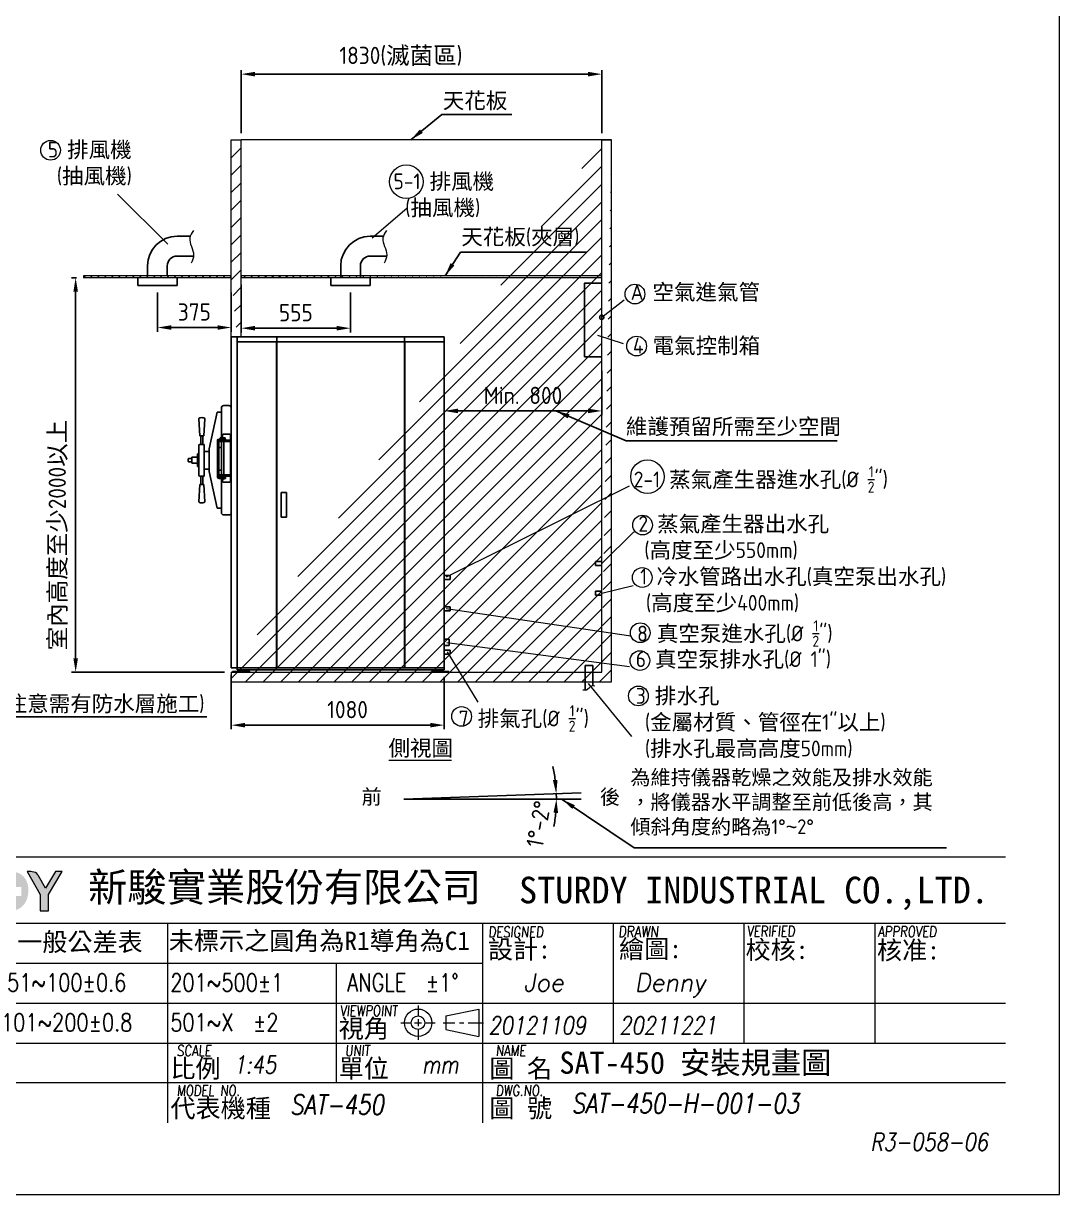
# Model space of a CAD drawing. Header units: millimetres. Extents: x -406921 to 27632, y -22195 to 9278.
# Drawn here: x 22374 to 27632, y 8 to 5951 of the extents above; entities that cross this region are included whole.
import ezdxf

# ---------------------------------------------------------------- set-up
doc = ezdxf.new("R2010")
doc.units = ezdxf.units.MM
doc.header["$MEASUREMENT"] = 0
doc.linetypes.add('HIDDEN', pattern=[9.525, 6.35, -3.175])
doc.layers.get('0').update_dxf_attribs({"lineweight": 25})
for name, color, linetype, lineweight in [('D', 3, 'Continuous', 13), ('F', 7, 'Continuous', 15), ('H', 2, 'HIDDEN', 15), ('S', 4, 'Continuous', 15), ('T', 4, 'Continuous', 15)]:
    doc.layers.add(name, color=color, linetype=linetype, lineweight=lineweight)
doc.styles.get("Standard").update_dxf_attribs({"font": 'KAIU.TTF'})
doc.styles.add('STU25', font='isocp2.shx')
doc.styles.add('Text', font='romans.shx', dxfattribs={"width": 0.8, "oblique": 10})
doc.dimstyles.new('STU25', dxfattribs={"dimscale": 35, "dimtxt": 2.5, "dimasz": 2, "dimexe": 0.6, "dimexo": 1, "dimgap": 1, "dimtad": 1, "dimdsep": 46, "dimtxsty": 'STU25', "dimcen": 2, "dimazin": 2, "dimtfac": 1, "dimtmove": 0, "dimatfit": 3, "dimfxl": 0, "dimtolj": 1, "dimtzin": 0, "dimarcsym": 0})
doc.dimstyles.new('STU25$7', dxfattribs={"dimscale": 35, "dimtxt": 2.5, "dimasz": 2, "dimexe": 1.25, "dimexo": 0.625, "dimgap": 1, "dimtad": 0, "dimdec": 4, "dimdsep": 46, "dimtxsty": 'STU25', "dimcen": 2.5, "dimazin": 2, "dimtfac": 1, "dimtdec": 4, "dimtmove": 0, "dimatfit": 3, "dimfxl": 0, "dimtolj": 1, "dimtzin": 0, "dimarcsym": 0})
pattern_1 = [(135, (238068.887, 22979.907), (-17.6776695, -17.6776695), [])]

# ---------------------------------------------------------------- blocks, each defined once
blk = doc.blocks.new('*D1')
at = {"layer": 'D', "color": 0, "linetype": 'Continuous', "lineweight": -2}
for start, end in [(7.18063, 12.36126), (0, 2), (349.63874, 354.81937)]:
    blk.add_arc((24304.4, 2015.3), 774.4, start, end, dxfattribs=at)
at = {"layer": 'D', "color": 0}
for points in [[(25061.1, 2111.2), (25084.4, 2113), (25078.3, 2042.3)], [(25087.3, 1944.9), (25064, 1945.9), (25078.8, 2015.3)]]:
    blk.add_solid(points, dxfattribs=at)
at = {"layer": 'Defpoints', "color": 0}
for p in [(25078.6, 2033.3), (25204.8, 2046.8), (24304.4, 2015.3), (24304.4, 2015.3), (25205.4, 2015.3)]:
    blk.add_point(p, dxfattribs=at)
at = {"layer": 'D', "color": 0, "insert": (24988.5, 1888.8), "char_height": 87.5, "attachment_point": 5, "rotation": 79.52599, "style": 'STU25'}
blk.add_mtext('1%%D-2%%D', dxfattribs=at)
blk = doc.blocks.new('*D2')
at = {"layer": 'D', "color": 0, "linetype": 'Continuous', "lineweight": -2}
for p, q in [((23479.2, 4625.1), (23479.2, 4383.6)), ((24034.2, 4585.9), (24034.2, 4383.6)), ((23549.2, 4404.6), (23964.2, 4404.6))]:
    blk.add_line(p, q, dxfattribs=at)
at = {"layer": 'D', "color": 0}
for points in [[(23549.2, 4416.2), (23549.2, 4392.9), (23479.2, 4404.6)], [(23964.2, 4392.9), (23964.2, 4416.2), (24034.2, 4404.6)]]:
    blk.add_solid(points, dxfattribs=at)
at = {"layer": 'Defpoints', "color": 0}
for p in [(23479.2, 4660.1), (24034.2, 4620.9), (24034.2, 4404.6)]:
    blk.add_point(p, dxfattribs=at)
at = {"layer": 'D', "color": 0, "insert": (23756.7, 4483.3), "char_height": 87.5, "attachment_point": 5, "style": 'STU25'}
blk.add_mtext('\\A1;555', dxfattribs=at)
blk = doc.blocks.new('*D4')
at = {"layer": 'D', "color": 0, "lineweight": -2}
for p, q in [((22644.2, 4660.1), (22618.3, 4660.1)), ((22639.3, 2730.1), (22639.3, 4590.1)), ((23394.2, 2660.1), (22618.3, 2660.1))]:
    blk.add_line(p, q, dxfattribs=at)
at = {"layer": 'D', "color": 0}
for points in [[(22651, 4590.1), (22627.7, 4590.1), (22639.3, 4660.1)], [(22627.7, 2730.1), (22651, 2730.1), (22639.3, 2660.1)]]:
    blk.add_solid(points, dxfattribs=at)
at = {"layer": 'Defpoints', "color": 0}
for p in [(22639.3, 4660.1), (22679.2, 4660.1), (23429.2, 2660.1)]:
    blk.add_point(p, dxfattribs=at)
at = {"layer": 'D', "color": 0, "insert": (22550.9, 3354.9), "char_height": 87.5, "attachment_point": 5, "rotation": 90, "style": 'STU25'}
blk.add_mtext('\\A1;{\\f標楷體|b0|i0|c136|p65;室內高度至少}2000{\\f標楷體|b0|i0|c136|p65;以上}', dxfattribs=at)
blk = doc.blocks.new('*D8')
at = {"layer": 'D', "color": 0, "lineweight": -2}
for p, q in [((24509.2, 4326.1), (24509.2, 3963.8)), ((25309.2, 4188.5), (25309.2, 3963.8)), ((24579.2, 3984.8), (25239.2, 3984.8))]:
    blk.add_line(p, q, dxfattribs=at)
at = {"layer": 'D', "color": 0}
for points in [[(24579.2, 3996.5), (24579.2, 3973.2), (24509.2, 3984.8)], [(25239.2, 3973.2), (25239.2, 3996.5), (25309.2, 3984.8)]]:
    blk.add_solid(points, dxfattribs=at)
at = {"layer": 'Defpoints', "color": 0}
for p in [(24509.2, 4361.1), (25309.2, 4223.5), (25309.2, 3984.8)]:
    blk.add_point(p, dxfattribs=at)
at = {"layer": 'D', "color": 0, "insert": (24909.2, 4063.6), "char_height": 87.5, "attachment_point": 5, "style": 'STU25'}
blk.add_mtext('\\A1;{\\Fisocp2.shx;Min. 800}', dxfattribs=at)
blk = doc.blocks.new('*D9')
at = {"layer": 'D', "color": 0, "lineweight": -2}
for p, q in [((23479.2, 5395.1), (23479.2, 5714.7)), ((25309.2, 5395.1), (25309.2, 5714.7)), ((23549.2, 5693.7), (25239.2, 5693.7))]:
    blk.add_line(p, q, dxfattribs=at)
at = {"layer": 'D', "color": 0}
for points in [[(23549.2, 5705.4), (23549.2, 5682.1), (23479.2, 5693.7)], [(25239.2, 5682.1), (25239.2, 5705.4), (25309.2, 5693.7)]]:
    blk.add_solid(points, dxfattribs=at)
at = {"layer": 'Defpoints', "color": 0}
for p in [(25309.2, 5693.7), (23479.2, 5360.1), (25309.2, 5360.1)]:
    blk.add_point(p, dxfattribs=at)
at = {"layer": 'D', "color": 0, "insert": (24289.9, 5783.9), "char_height": 87.5, "attachment_point": 5, "style": 'STU25'}
blk.add_mtext('\\A1;1830({\\f標楷體|b0|i0|c136|p65;滅菌區})', dxfattribs=at)
blk = doc.blocks.new('*D12')
at = {"layer": 'D', "color": 0, "lineweight": -2}
for p, q in [((23429.2, 2645.1), (23429.2, 2369.4)), ((24509.2, 2636.1), (24509.2, 2369.4)), ((23499.2, 2390.4), (24439.2, 2390.4))]:
    blk.add_line(p, q, dxfattribs=at)
at = {"layer": 'D', "color": 0}
for points in [[(23499.2, 2402.1), (23499.2, 2378.8), (23429.2, 2390.4)], [(24439.2, 2378.8), (24439.2, 2402.1), (24509.2, 2390.4)]]:
    blk.add_solid(points, dxfattribs=at)
at = {"layer": 'Defpoints', "color": 0}
for p in [(23429.2, 2680.1), (24509.2, 2671.1), (24509.2, 2390.4)]:
    blk.add_point(p, dxfattribs=at)
at = {"layer": 'D', "color": 0, "insert": (24019.2, 2469.2), "char_height": 87.5, "attachment_point": 5, "style": 'STU25'}
blk.add_mtext('\\A1;1080', dxfattribs=at)
blk = doc.blocks.new('*D15')
at = {"layer": 'D', "color": 0, "linetype": 'Continuous', "lineweight": -2}
for p, q in [((23054.2, 4585.9), (23054.2, 4387)), ((23429.2, 4585.9), (23429.2, 4387)), ((23124.2, 4408), (23359.2, 4408))]:
    blk.add_line(p, q, dxfattribs=at)
at = {"layer": 'D', "color": 0}
for points in [[(23124.2, 4419.7), (23124.2, 4396.4), (23054.2, 4408)], [(23359.2, 4396.4), (23359.2, 4419.7), (23429.2, 4408)]]:
    blk.add_solid(points, dxfattribs=at)
at = {"layer": 'Defpoints', "color": 0}
for p in [(23054.2, 4620.9), (23429.2, 4620.9), (23429.2, 4408)]:
    blk.add_point(p, dxfattribs=at)
at = {"layer": 'D', "color": 0, "insert": (23241.7, 4486.8), "char_height": 87.5, "attachment_point": 5, "style": 'STU25'}
blk.add_mtext('\\A1;375', dxfattribs=at)
blk = doc.blocks.new('新駿LOGO')
at = {"layer": 'F'}
h = blk.add_hatch(color=256, dxfattribs=at)
edge = h.paths.add_edge_path()
edge.add_spline(control_points=[(-514.87, -443.62), (-514.87, -443.62), (-513.05, -443.62), (-513.05, -443.62)], knot_values=[-9, -9, -9, -9, -8, -8, -8, -8], degree=3, periodic=0)
edge.add_spline(control_points=[(-513.05, -443.62), (-512.51, -443.62), (-512.09, -443.52), (-511.79, -443.32)], knot_values=[-8, -8, -8, -8, -7, -7, -7, -7], degree=3, periodic=0)
edge.add_spline(control_points=[(-511.79, -443.32), (-511.48, -443.12), (-511.25, -442.85), (-511.09, -442.5)], knot_values=[-7, -7, -7, -7, -6, -6, -6, -6], degree=3, periodic=0)
edge.add_spline(control_points=[(-511.09, -442.5), (-510.93, -442.15), (-510.85, -441.76), (-510.85, -441.32)], knot_values=[-6, -6, -6, -6, -5, -5, -5, -5], degree=3, periodic=0)
edge.add_spline(control_points=[(-510.85, -441.32), (-510.85, -440.87), (-510.93, -440.49), (-511.1, -440.17)], knot_values=[-5, -5, -5, -5, -4, -4, -4, -4], degree=3, periodic=0)
edge.add_spline(control_points=[(-511.1, -440.17), (-511.27, -439.85), (-511.49, -439.61), (-511.78, -439.45)], knot_values=[-4, -4, -4, -4, -3, -3, -3, -3], degree=3, periodic=0)
edge.add_spline(control_points=[(-511.78, -439.45), (-512.06, -439.29), (-512.46, -439.2), (-512.97, -439.2)], knot_values=[-3, -3, -3, -3, -2, -2, -2, -2], degree=3, periodic=0)
edge.add_spline(control_points=[(-512.97, -439.2), (-512.97, -439.2), (-514.87, -439.2), (-514.87, -439.2)], knot_values=[-2, -2, -2, -2, -1, -1, -1, -1], degree=3, periodic=0)
edge.add_spline(control_points=[(-514.87, -439.2), (-514.87, -439.2), (-514.87, -443.62), (-514.87, -443.62)], knot_values=[-1, -1, -1, -1, 0, 0, 0, 0], degree=3, periodic=0)
h.paths.add_polyline_path([(-514.34, -441.95), (-514.34, -440.92), (-513.51, -440.92), (-513.51, -440.07), (-512.48, -440.07), (-512.48, -440.92), (-511.64, -440.92), (-511.64, -441.95), (-512.48, -441.95), (-512.48, -442.77), (-513.51, -442.77), (-513.51, -441.95)], flags=16)
h = blk.add_hatch(color=256, dxfattribs=at)
edge = h.paths.add_edge_path()
edge.add_spline(control_points=[(-509.51, -443.62), (-509.51, -443.62), (-509.51, -441.77), (-509.51, -441.77), (-509.51, -441.77), (-511, -439.2), (-511, -439.2), (-511, -439.2), (-510.64, -439.2), (-510.64, -439.2), (-510.64, -439.2), (-510.3, -439.19), (-510.04, -439.32), (-509.79, -439.45), (-509.71, -439.68), (-509.71, -439.68), (-509.71, -439.68), (-508.9, -441.07), (-508.9, -441.07), (-508.9, -441.07), (-507.78, -439.2), (-507.78, -439.2), (-507.78, -439.2), (-507.05, -439.2), (-507.05, -439.2), (-507.05, -439.2), (-508.59, -441.77), (-508.59, -441.77), (-508.59, -441.77), (-508.59, -443.62), (-508.59, -443.62), (-508.59, -443.62), (-509.51, -443.62), (-509.51, -443.62)], knot_values=[0, 0, 0, 0, 1, 1, 1, 2, 2, 2, 3, 3, 3, 4, 4, 4, 5, 5, 5, 6, 6, 6, 7, 7, 7, 8, 8, 8, 9, 9, 9, 10, 10, 10, 11, 11, 11, 11], degree=3, periodic=1)
at = {"layer": 'F', "lineweight": 0}
blk.add_open_spline([(-509.51, -443.62), (-509.51, -443.62), (-509.51, -441.77), (-509.51, -441.77), (-509.51, -441.77), (-511, -439.2), (-511, -439.2), (-511, -439.2), (-510.64, -439.2), (-510.64, -439.2), (-510.64, -439.2), (-510.3, -439.19), (-510.04, -439.32), (-509.79, -439.45), (-509.71, -439.68), (-509.71, -439.68), (-509.71, -439.68), (-508.9, -441.07), (-508.9, -441.07), (-508.9, -441.07), (-507.78, -439.2), (-507.78, -439.2), (-507.78, -439.2), (-507.05, -439.2), (-507.05, -439.2), (-507.05, -439.2), (-508.59, -441.77), (-508.59, -441.77), (-508.59, -441.77), (-508.59, -443.62), (-508.59, -443.62), (-508.59, -443.62), (-509.51, -443.62), (-509.51, -443.62)], degree=3, knots=[0, 0, 0, 0, 1, 1, 1, 2, 2, 2, 3, 3, 3, 4, 4, 4, 5, 5, 5, 6, 6, 6, 7, 7, 7, 8, 8, 8, 9, 9, 9, 10, 10, 10, 11, 11, 11, 11], dxfattribs=at)
at = {"attachment_point": 1, "style": 'STU25'}
for s, insert, char_height in [('{\\f標楷體|b0|i0|c136|p65;新駿實業股份有限公司}', (-504.12, -439.33), 3.25), ('{\\f標楷體|b0|i0|c136|p65;STURDY\\H0.9667x; \\H1.034x;INDUSTRIAL CO.,LTD.}', (-455.51, -439.78), 3)]:
    blk.add_mtext(s, dxfattribs=dict(at, insert=insert, char_height=char_height))
blk = doc.blocks.new('H421')
at = {"layer": 'F', "color": 7}
for p, q in [((155.91, 38.09), (286.91, 38.09)), ((211.36, 38.09), (286.91, 38.09)), ((155.91, 30.59), (286.91, 30.59)), ((192.41, 30.59), (192.41, 17.09)), ((242.66, 30.59), (242.66, 17.09)), ((257.41, 30.59), (257.41, 17.09)), ((272.16, 30.59), (272.16, 17.09)), ((155.91, 26.09), (227.91, 26.09)), ((211.41, 26.09), (211.41, 17.09)), ((155.91, 21.59), (286.91, 21.59)), ((214.91, 21.59), (286.91, 21.59)), ((227.91, 21.59), (286.91, 21.59)), ((155.91, 17.09), (286.91, 17.09)), ((211.41, 17.09), (211.41, 12.59)), ((227.91, 17.09), (227.91, 8.09)), ((286.91, 12.59), (155.91, 12.59))]:
    blk.add_line(p, q, dxfattribs=at)
at = {"layer": 'F'}
for p, q in [((227.91, 30.59), (227.91, 17.09)), ((192.41, 17.09), (192.41, 8.09))]:
    blk.add_line(p, q, dxfattribs=at)
at = {"layer": 'F', "color": 0}
for p, q in [((220.66, 21.32), (220.66, 20.14)), ((223.77, 20.14), (227.5, 20.92)), ((223.77, 20.14), (223.77, 18.62)), ((227.5, 20.92), (227.5, 17.84)), ((218.72, 19.38), (219.89, 19.38)), ((220.27, 19.38), (221.04, 19.38)), ((220.66, 19.77), (220.66, 19)), ((220.66, 18.62), (220.66, 17.45)), ((221.42, 19.38), (222.57, 19.38)), ((223.49, 19.38), (224.81, 19.38)), ((223.77, 18.62), (227.5, 17.84)), ((225.34, 19.38), (225.81, 19.38)), ((226.31, 19.38), (228.03, 19.38))]:
    blk.add_line(p, q, dxfattribs=at)
for radius in [1.54, 0.762]:
    blk.add_circle((220.66, 19.38), radius, dxfattribs=at)
blk.add_blockref('新駿LOGO', (687.56, 475.62))
at = {"layer": 'F', "lineweight": -3}
for s, height, p in [('未標註者一般公差表', 2.076, (164.12, 27.45)), ('未標示之圓角為R1導角為C1', 2.0757, (192.54, 27.58)), ('繪圖:', 2.076, (243.32, 26.66)), ('設計:', 2.076, (228.54, 26.61)), ('校核:', 2.076, (257.59, 26.57)), ('核准:', 2.076, (272.41, 26.52)), ('視角', 2.076, (211.71, 17.69)), ('比例', 2.076, (192.73, 13.19)), ('單位', 2.076, (211.71, 13.19)), ('圖 名', 2.076, (228.7, 13.19)), ('代表機種', 2.076, (192.73, 8.69)), ('圖 號', 2.076, (228.7, 8.69))]:
    blk.add_text(s, height=height, dxfattribs=at).set_placement(p)
at = {"layer": 'F', "color": 1, "lineweight": 15, "style": 'Text', "oblique": 5, "width": 0.8}
for s, height, p in [('DESIGNED', 1.2, (228.57, 29.01)), ('DRAWN', 1.245, (243.23, 29.03)), ('VERIFIED', 1.2, (257.72, 29.09)), ('APPROVED', 1.2, (272.5, 29.06)), ('VIEWPOINT', 1.2, (211.83, 20.13)), ('SCALE', 1.2, (193.44, 15.63)), ('UNIT', 1.2, (212.42, 15.63)), ('NAME', 1.2, (229.41, 15.63)), ('MODEL NO.', 1.2, (193.44, 11.13)), ('DWG.NO.', 1.2, (229.41, 11.13))]:
    blk.add_text(s, height=height, dxfattribs=at).set_placement(p)
at = {"layer": 'F', "lineweight": 20, "style": 'Text', "width": 0.8}
for s, p in [('51~100±0.6', (174.32, 22.91)), ('201~500±1', (192.72, 22.91)), ('ANGLE  ±1%%D', (212.68, 22.91)), ('101~200±0.8', (173.63, 18.41)), ('501~X  ±2', (192.72, 18.41))]:
    blk.add_text(s, height=2, dxfattribs=at).set_placement(p)

msp = doc.modelspace()

# ---------------------------------------------------------------- hatches: boundary and pattern name
at = {"layer": 'H', "ltscale": 5}
h = msp.add_hatch(dxfattribs=at)
h.set_pattern_fill('ANSI31', color=256, scale=20, style=0)
h.set_pattern_definition([(45, (254642.61, 22176.346), (-44.90128, 44.90128), [])])
h.paths.add_polyline_path([(25309.244, 5360.056), (25359.244, 5360.056)], flags=16)
h.paths.add_polyline_path([(25309.244, 5360.056), (25359.244, 5360.056)], flags=16)
h.paths.add_polyline_path([(25309.244, 5360.056), (25359.244, 5360.056)], flags=0)
h.paths.add_polyline_path([(25309.244, 5360.056), (25359.244, 5360.056)], flags=0)
h.paths.add_polyline_path([(25309.244, 5360.056), (25359.244, 5360.056)], flags=0)
h.paths.add_polyline_path([(25309.244, 5360.056), (25359.244, 5360.056)], flags=0)
h.paths.add_polyline_path([(25309.244, 5360.056), (25359.244, 5360.056)], flags=0)
h.paths.add_polyline_path([(25309.244, 5360.056), (25359.244, 5360.056)], flags=0)
h.paths.add_polyline_path([(25309.244, 5360.056), (25359.244, 5360.056)], flags=0)
h.paths.add_polyline_path([(25309.244, 5360.056), (25359.244, 5360.056)], flags=0)
h.paths.add_polyline_path([(25309.244, 5360.056), (25359.244, 5360.056)], flags=0)
h.paths.add_polyline_path([(25309.244, 5360.056), (25359.244, 5360.056)], flags=0)
h.paths.add_polyline_path([(25309.244, 5360.056), (25359.244, 5360.056)], flags=0)
h.paths.add_polyline_path([(25309.244, 5360.056), (25359.244, 5360.056)], flags=0)
h.paths.add_polyline_path([(25309.244, 5360.056), (25359.244, 5360.056)], flags=0)
h.paths.add_polyline_path([(25309.244, 5360.056), (25359.244, 5360.056)], flags=0)
h.paths.add_polyline_path([(25309.244, 5360.056), (25359.244, 5360.056)], flags=0)
h.paths.add_polyline_path([(25309.244, 5360.056), (25359.244, 5360.056)], flags=0)
h.paths.add_polyline_path([(25309.244, 5360.056), (25359.244, 5360.056)], flags=0)
h.paths.add_polyline_path([(25309.244, 5360.056), (25359.244, 5360.056)], flags=0)
h.paths.add_polyline_path([(25309.244, 5360.056), (25359.244, 5360.056)], flags=0)
h.paths.add_polyline_path([(25309.244, 5360.056), (25359.244, 5360.056)], flags=0)
h.paths.add_polyline_path([(25309.244, 5360.056), (25359.244, 5360.056)], flags=0)
h.paths.add_polyline_path([(25309.244, 5360.056), (25359.244, 5360.056)], flags=0)
h.paths.add_polyline_path([(25309.244, 5360.056), (25359.244, 5360.056)], flags=0)
h.paths.add_polyline_path([(25309.244, 5360.056), (25359.244, 5360.056)], flags=0)
h.paths.add_polyline_path([(25309.244, 5360.056), (25359.244, 5360.056)], flags=0)
h.paths.add_polyline_path([(25309.244, 5360.056), (25359.244, 5360.056)], flags=0)
edge = h.paths.add_edge_path()
edge.add_line((25359.244, 2610.056), (25359.244, 5360.056))
edge.add_line((25309.244, 2660.056), (25309.244, 5360.056))
edge.add_line((23429.244, 2610.056), (25359.244, 2610.056))
edge.add_line((23429.244, 2660.056), (25309.244, 2660.056))
edge.add_line((23429.244, 2660.056), (23429.244, 2610.056))
h = msp.add_hatch(dxfattribs=at)
h.set_pattern_fill('ANSI31', color=256, scale=500, style=0)
h.set_pattern_definition([(45, (238068.89, 22979.91), (-44.194174, 44.194174), [])])
h.paths.add_polyline_path([(23429.244, 5360.056), (23479.244, 5360.056), (23479.244, 4361.056), (23429.244, 4361.056)])
h.paths.add_polyline_path([(23429.244, 5360.056), (23479.244, 5360.056)], flags=16)
h.paths.add_polyline_path([(23429.244, 5360.056), (23479.244, 5360.056)], flags=16)
h.paths.add_polyline_path([(23429.244, 5360.056), (23479.244, 5360.056)], flags=0)
h.paths.add_polyline_path([(23429.244, 5360.056), (23479.244, 5360.056)], flags=0)
edge = h.paths.add_edge_path(flags=16)
edge.add_line((23429.244, 4361.056), (23459.244, 4361.056))
edge.add_line((23429.244, 4660.056), (23429.244, 4670.056))
at = {"layer": 'H'}
h = msp.add_hatch(dxfattribs=at)
h.set_pattern_fill('ANSI31', color=256, scale=200, angle=90, style=0)
h.set_pattern_definition(pattern_1)
h.paths.add_polyline_path([(23429.244, 4670.056), (22679.244, 4670.056), (22679.244, 4660.056), (23429.244, 4660.056)])
h = msp.add_hatch(dxfattribs=at)
h.set_pattern_fill('ANSI31', color=256, scale=200, angle=90, style=0)
h.set_pattern_definition(pattern_1)
h.paths.add_polyline_path([(25309.244, 4659.44), (25309.244, 4670.056)])
h.paths.add_polyline_path([(25309.244, 4659.44), (25309.244, 4670.056)], flags=16)
h.paths.add_polyline_path([(25309.244, 4659.44), (25309.244, 4670.056)], flags=0)
h.paths.add_polyline_path([(25309.244, 4659.44), (25309.244, 4670.056)], flags=0)
h.paths.add_polyline_path([(25309.244, 4659.44), (25309.244, 4670.056)], flags=0)
h.paths.add_polyline_path([(25309.244, 4659.44), (25309.244, 4670.056)], flags=0)
h.paths.add_polyline_path([(25309.244, 4659.44), (25309.244, 4670.056)], flags=0)
h.paths.add_polyline_path([(25309.244, 4659.44), (25309.244, 4670.056)], flags=0)
h.paths.add_polyline_path([(25309.244, 4659.44), (25309.244, 4670.056)], flags=0)
h.paths.add_polyline_path([(25309.244, 4659.44), (25309.244, 4670.056)], flags=0)
edge = h.paths.add_edge_path()
edge.add_line((25309.244, 4670.056), (23479.244, 4670.056))
edge.add_line((25309.244, 4660.056), (23479.244, 4660.056))
edge.add_line((23479.244, 4670.056), (23479.244, 4660.056))

# ---------------------------------------------------------------- linework, layer by layer
at = {"linetype": 'Continuous'}
for p, q in [((23154.244, 4870.804), (23220.164, 4870.804)), ((24134.244, 4870.804), (24200.164, 4870.804)), ((23154.244, 4770.804), (23237.538, 4770.804)), ((24134.244, 4770.804), (24217.538, 4770.804)), ((23004.244, 4670.056), (23004.244, 4720.804)), ((23104.244, 4670.056), (23104.244, 4720.804)), ((23984.244, 4660.056), (23984.244, 4720.804)), ((24084.244, 4660.056), (24084.244, 4720.804)), ((22954.244, 4660.056), (22954.244, 4620.912)), ((23154.244, 4660.056), (23154.244, 4620.912)), ((23934.244, 4660.056), (23934.244, 4620.912)), ((24134.244, 4660.056), (24134.244, 4620.912)), ((22954.244, 4620.912), (23154.244, 4620.912)), ((23934.244, 4620.912), (24134.244, 4620.912)), ((23268.66, 3857.793), (23264.16, 3944.793)), ((23294.16, 3944.793), (23289.66, 3857.793)), ((23289.66, 3857.793), (23268.66, 3857.793)), ((23274.41, 3857.793), (23274.41, 3814.556)), ((23283.91, 3814.556), (23283.91, 3857.793)), ((23359.244, 3650.234), (23359.244, 3834.234)), ((23365.244, 3834.234), (23365.244, 3650.234)), ((23365.244, 3833.734), (23365.244, 3833.734)), ((23365.307, 3834.734), (23369.244, 3834.734)), ((23367.244, 3842.234), (23399.244, 3842.234)), ((23399.244, 3836.234), (23367.244, 3836.234)), ((23373.632, 3848.961), (23372.729, 3848.057)), ((23372.729, 3843.138), (23372.729, 3848.057)), ((23372.729, 3843.138), (23373.632, 3842.234)), ((23373.632, 3848.961), (23396.855, 3848.961)), ((23373.632, 3842.234), (23385.244, 3842.234)), ((23379.533, 3660.234), (23379.533, 3830.234)), ((23396.855, 3842.234), (23385.244, 3842.234)), ((23390.954, 3660.234), (23390.954, 3830.234)), ((23396.855, 3848.961), (23397.759, 3848.057)), ((23397.759, 3843.138), (23396.855, 3842.234)), ((23397.759, 3843.138), (23397.759, 3848.057)), ((23399.244, 3842.234), (23399.244, 3836.234)), ((23379.281, 3799.734), (23365.244, 3799.734)), ((23365.244, 3684.734), (23379.281, 3684.734)), ((23274.41, 3611.318), (23274.41, 3654.556)), ((23283.91, 3654.556), (23283.91, 3611.318)), ((23365.244, 3649.734), (23365.244, 3649.734)), ((23379.281, 3649.734), (23365.307, 3649.734)), ((23399.244, 3648.234), (23367.244, 3648.234)), ((23399.244, 3642.234), (23367.244, 3642.234)), ((23379.533, 3648.234), (23379.533, 3654.234)), ((23380.436, 3636.839), (23379.71, 3642.234)), ((23380.436, 3636.839), (23390.051, 3636.839)), ((23390.051, 3636.839), (23390.777, 3642.234)), ((23390.954, 3648.234), (23390.954, 3654.234)), ((23399.244, 3648.234), (23399.244, 3642.234)), ((23268.66, 3611.318), (23264.16, 3524.318)), ((23289.66, 3611.318), (23268.66, 3611.318)), ((23294.16, 3524.318), (23289.66, 3611.318)), ((25276.869, 3220.056), (25309.244, 3220.056)), ((25276.869, 3220.056), (25276.869, 3200.056)), ((25276.869, 3200.056), (25309.244, 3200.056)), ((25276.869, 3070.056), (25276.869, 3050.056)), ((25276.869, 3070.056), (25309.244, 3070.056)), ((25276.869, 3050.056), (25309.244, 3050.056)), ((25264.244, 2692.431), (25224.244, 2692.431)), ((25224.244, 2692.431), (25224.244, 2569.174)), ((25264.244, 2692.431), (25264.244, 2591.007)), ((23434.744, 2663.056), (23434.744, 2660.056)), ((23523.744, 2663.056), (23434.744, 2663.056)), ((23434.744, 2660.056), (23523.744, 2660.056)), ((23465.955, 2663.056), (23468.851, 2665.952)), ((23489.636, 2671.056), (23468.851, 2671.056)), ((23468.851, 2671.056), (23468.851, 2663.056)), ((23474.047, 2671.056), (23474.047, 2663.056)), ((23479.44, 2671.056), (23479.44, 2663.056)), ((23489.636, 2663.056), (23489.636, 2671.056)), ((23492.532, 2663.056), (23489.636, 2665.952)), ((23523.744, 2660.056), (23523.744, 2663.056)), ((24444.744, 2660.056), (24444.744, 2663.056)), ((24444.744, 2663.056), (24533.744, 2663.056)), ((24533.744, 2660.056), (24444.744, 2660.056)), ((24475.955, 2663.056), (24478.851, 2665.952)), ((24478.851, 2663.056), (24478.851, 2671.056)), ((24478.851, 2671.056), (24499.636, 2671.056)), ((24489.047, 2671.056), (24489.047, 2663.056)), ((24494.44, 2671.056), (24494.44, 2663.056)), ((24499.636, 2671.056), (24499.636, 2663.056)), ((24502.532, 2663.056), (24499.636, 2665.952)), ((24533.744, 2663.056), (24533.744, 2660.056)), ((24304.375, 2015.308), (25204.826, 2046.752)), ((24304.375, 2015.308), (25205.375, 2015.308))]:
    msp.add_line(p, q, dxfattribs=at)
for p, q in [((23459.244, 4361.056), (23429.244, 4361.056)), ((23429.244, 4361.056), (23429.244, 2681.056)), ((23459.244, 4361.056), (23459.244, 4336.056)), ((23459.244, 4361.056), (24509.244, 4361.056)), ((23659.994, 4336.056), (23659.994, 4361.056)), ((24308.494, 4336.056), (24308.494, 4361.056)), ((24509.244, 4361.056), (24509.244, 4336.056)), ((23459.244, 2681.056), (23459.244, 4336.056)), ((23659.244, 4336.056), (23459.244, 4336.056)), ((23659.244, 2681.056), (23659.244, 4336.056)), ((23659.244, 4336.056), (23660.744, 4336.056)), ((23660.744, 2681.056), (23660.744, 4336.056)), ((24307.744, 4336.056), (23660.744, 4336.056)), ((24307.744, 2681.056), (24307.744, 4336.056)), ((24307.744, 4336.056), (24309.244, 4336.056)), ((24309.244, 2681.056), (24309.244, 4336.056)), ((24509.244, 4336.056), (24309.244, 4336.056)), ((24509.244, 2681.056), (24509.244, 4336.056)), ((23379.281, 3848.961), (23379.281, 4001.004)), ((23391.244, 4012.056), (23417.244, 4012.056)), ((23429.244, 4000.056), (23429.244, 3959.556)), ((23317.244, 3792.056), (23358.073, 3978.006)), ((23358.073, 3978.006), (23359.244, 3978.006)), ((23379.281, 3978.006), (23359.244, 3978.006)), ((23429.244, 3979.556), (23429.244, 3489.556)), ((23389.244, 3867.443), (23419.244, 3867.443)), ((23264.91, 3812.056), (23264.91, 3657.056)), ((23290.91, 3814.556), (23267.41, 3814.556)), ((23290.91, 3814.556), (23290.91, 3654.556)), ((23369.244, 3836.234), (23424.244, 3836.234)), ((23369.244, 3830.234), (23369.244, 3836.234)), ((23424.244, 3830.234), (23369.244, 3830.234)), ((23379.281, 3660.234), (23379.281, 3830.234)), ((23384.244, 3862.443), (23384.244, 3848.961)), ((23424.244, 3862.443), (23424.244, 3628.025)), ((23424.244, 3836.234), (23424.244, 3830.234)), ((23228.41, 3749.556), (23228.41, 3719.556)), ((23256.91, 3749.556), (23228.41, 3749.556)), ((23256.91, 3766.306), (23256.91, 3702.806)), ((23265.01, 3766.306), (23256.91, 3766.306)), ((23264.91, 3766.306), (23264.91, 3702.806)), ((23290.91, 3779.556), (23317.244, 3779.556)), ((23317.244, 3792.056), (23317.244, 3677.056)), ((23210.41, 3741.056), (23212.41, 3743.056)), ((23210.41, 3728.056), (23210.41, 3741.056)), ((23210.41, 3728.056), (23212.41, 3726.056)), ((23212.41, 3743.056), (23228.41, 3743.056)), ((23228.41, 3726.056), (23212.41, 3726.056)), ((23256.91, 3719.556), (23228.41, 3719.556)), ((23264.91, 3702.806), (23256.91, 3702.806)), ((23290.91, 3689.556), (23317.244, 3689.556)), ((23290.91, 3654.556), (23267.41, 3654.556)), ((23317.244, 3677.056), (23358.073, 3491.106)), ((23369.244, 3660.234), (23369.244, 3654.234)), ((23424.244, 3660.234), (23369.244, 3660.234)), ((23369.244, 3654.234), (23424.244, 3654.234)), ((23379.281, 3648.234), (23379.281, 3654.234)), ((23379.281, 3468.107), (23379.281, 3642.234)), ((23384.244, 3636.839), (23384.244, 3628.025)), ((23424.244, 3654.234), (23424.244, 3660.234)), ((23389.244, 3623.025), (23419.244, 3623.025)), ((23682.744, 3571.056), (23682.744, 3446.056)), ((23709.744, 3571.056), (23682.744, 3571.056)), ((23709.744, 3446.056), (23709.744, 3571.056)), ((23429.244, 3469.056), (23429.244, 3509.556)), ((23379.281, 3491.106), (23358.073, 3491.106)), ((23391.244, 3457.056), (23417.244, 3457.056)), ((23682.744, 3446.056), (23709.744, 3446.056)), ((24509.244, 3150.056), (24539.244, 3150.056)), ((24539.244, 3150.056), (24539.244, 3130.056)), ((24539.244, 3130.056), (24509.244, 3130.056)), ((24509.244, 2990.056), (24539.244, 2990.056)), ((24539.244, 2990.056), (24539.244, 2970.056)), ((24539.244, 2970.056), (24509.244, 2970.056)), ((24509.244, 2826.056), (24534.244, 2826.056)), ((24509.244, 2794.056), (24534.244, 2794.056)), ((24534.244, 2794.056), (24534.244, 2826.056)), ((24509.244, 2770.056), (24539.244, 2770.056)), ((24539.244, 2750.056), (24509.244, 2750.056)), ((24539.244, 2770.056), (24539.244, 2750.056)), ((23429.244, 2681.056), (23459.244, 2681.056)), ((23659.244, 2681.056), (23459.244, 2681.056)), ((23459.244, 2671.056), (23459.244, 2681.056)), ((24307.744, 2681.056), (23660.744, 2681.056)), ((24509.244, 2681.056), (24309.244, 2681.056)), ((24509.244, 2681.056), (24509.244, 2671.056)), ((24509.244, 2671.056), (23459.244, 2671.056))]:
    msp.add_line(p, q)
msp.add_lwpolyline([(25309.244, 4633.925), (25221.658, 4633.925), (25221.658, 4260.056), (25309.244, 4260.056)], dxfattribs=at)
msp.add_circle((25309.244, 4460.056), 10.761)
for centre, radius, start, end in [((23154.244, 4720.804), 150, 90, 180), ((24134.244, 4720.804), 150, 90, 180), ((23154.244, 4720.804), 50, 90, 180), ((24134.244, 4720.804), 50, 90, 180), ((23269.166, 3944.793), 5.007, 101.3528854, 180), ((23279.16, 3895.02), 55.773, 78.6471146, 101.3528854), ((23289.153, 3944.793), 5.007, 354.0781277, 78.6471146), ((23367.244, 3834.234), 8, 90, 180), ((23367.244, 3834.234), 2, 90, 180), ((23367.244, 3650.234), 8, 180, 270), ((23367.244, 3650.234), 2, 180, 270), ((23269.166, 3524.318), 5.007, 180, 258.6471146), ((23279.16, 3574.091), 55.773, 258.6471146, 281.3528854), ((23289.153, 3524.318), 5.007, 281.3528854, 5.9218723)]:
    msp.add_arc(centre, radius, start, end, dxfattribs=at)
for centre, radius, start, end in [((23391.244, 4000.056), 12, 90, 180), ((23417.244, 4000.056), 12, 0, 90), ((23389.244, 3862.443), 5, 90, 180), ((23419.244, 3862.443), 5, 0, 90), ((23267.41, 3812.056), 2.5, 90, 180), ((23215.808, 3738.806), 5.442, 128.6476153, 141.3523847), ((23215.808, 3730.306), 5.442, 218.6476153, 231.3523847), ((23267.41, 3657.056), 2.5, 180, 270), ((23389.244, 3628.025), 5, 180, 270), ((23419.244, 3628.025), 5, 270, 0), ((23391.244, 3469.056), 12, 180, 270), ((23417.244, 3469.056), 12, 270, 0)]:
    msp.add_arc(centre, radius, start, end)
at = {"layer": 'D'}
for p, q in [((23106.955, 4830.22), (22851.466, 5085.505)), ((25309.244, 4460.056), (25423.323, 4548.389)), ((25286.811, 4369.737), (25418.524, 4326.416)), ((24520.679, 3142.333), (25449.745, 3604.694)), ((25309.244, 3210.056), (25471.739, 3371.906)), ((25309.244, 3060.056), (25468.862, 3099.556)), ((24519.019, 2981.969), (25455.834, 2843.71)), ((24522.045, 2809.328), (25449.951, 2688.734)), ((24524.486, 2761.772), (24680.541, 2506.218)), ((25240.713, 2601.226), (25459.446, 2332.081)), ((24227.947, 2211.995), (24546.653, 2211.995))]:
    msp.add_line(p, q, dxfattribs=at)
at = {"layer": 'D', "linetype": 'Continuous'}
msp.add_line((24144.594, 4862.852), (24319.262, 5013.553), dxfattribs=at)
at = {"layer": 'D'}
for centre, radius in [((22511.975, 5307.355), 50), ((24317.464, 5147.966), 85), ((25477.603, 4577.829), 50), ((25486.029, 4313.903), 50), ((25540.816, 3651.081), 85), ((25516.179, 3405.653), 50), ((25514.323, 3139.602), 50), ((25504.314, 2859.315), 50), ((25502.43, 2718.342), 50), ((25494.945, 2538.639), 50), ((24597.832, 2434.419), 50)]:
    msp.add_circle(centre, radius, dxfattribs=at)
for points in [[(23236.478, 4900.381), (23218.216, 4862.476), (23237.883, 4776.138), (23225.24, 4734.022)], [(24216.478, 4900.381), (24198.216, 4862.476), (24217.883, 4776.138), (24205.24, 4734.022)], [(25213.58, 2570.314), (25231.909, 2570.314), (25258.314, 2590.183), (25273.537, 2590.183)]]:
    msp.add_spline(points, degree=3, dxfattribs=at)
at = {"layer": 'F', "color": 6}
msp.add_lwpolyline([(14447.317, 9278.425), (14447.317, 8.425), (27632.317, 8.425), (27632.317, 9278.425)], close=True, dxfattribs=at)
msp.add_lwpolyline([(14447.317, 9278.425), (14447.317, 8.425), (27632.317, 8.425), (27632.317, 9278.425)], close=True, dxfattribs=at)
at = {"layer": 'H'}
for p, q in [((23479.244, 4670.056), (23479.244, 4660.056)), ((25309.244, 4659.44), (25309.244, 4670.056))]:
    msp.add_line(p, q, dxfattribs=at)
at = {"layer": 'S', "linetype": 'Continuous'}
for p, q in [((23429.244, 4361.056), (23429.244, 5360.056)), ((23429.244, 5360.056), (23479.244, 5360.056)), ((25309.244, 5360.056), (23479.244, 5360.056)), ((23479.244, 4361.056), (23479.244, 5360.056)), ((25309.244, 2660.056), (25309.244, 5360.056)), ((25359.244, 5360.056), (25309.244, 5360.056)), ((25359.244, 2610.056), (25359.244, 5360.056)), ((23429.244, 4670.056), (22679.244, 4670.056)), ((23429.244, 4660.056), (22679.244, 4660.056)), ((25309.244, 4670.056), (23479.244, 4670.056)), ((25309.244, 4660.056), (23479.244, 4660.056)), ((23429.244, 2660.056), (25309.244, 2660.056)), ((23429.244, 2610.056), (25359.244, 2610.056))]:
    msp.add_line(p, q, dxfattribs=at)
at = {"layer": 'S'}
for p, q in [((23429.244, 5360.056), (23479.244, 5360.056)), ((25309.244, 5360.056), (25359.244, 5360.056)), ((22679.244, 4670.056), (22679.244, 4660.056)), ((23429.244, 4660.056), (23429.244, 4670.056)), ((25309.244, 4659.44), (25309.244, 4670.056)), ((23429.244, 2660.056), (23429.244, 2610.056))]:
    msp.add_line(p, q, dxfattribs=at)

# ---------------------------------------------------------------- block references
at = {"xscale": 45, "yscale": 45, "zscale": 45}
msp.add_blockref('H421', (14447.317, 8.425), dxfattribs=at)

# ---------------------------------------------------------------- texts
at = {"layer": 'D', "color": 4}
msp.add_text('SAT-450 安裝規畫圖', height=112.5, dxfattribs=at).set_placement((25094.233, 621.46))
at = {"layer": 'D', "color": 11, "attachment_point": 1}
for s, insert, char_height in [('{\\C3;天花板 }', (24502.401, 5599.375), 80), ('{\\Fisocp2.shx;\\C3;5 \\f標楷體|b0|i0|c136|p65;排風機\\P\\Fisocp2.shx; (\\f標楷體|b0|i0|c136|p65;抽風機\\Fisocp2.shx;)}', (22497.947, 5350.87), 80), ('{\\Fisocp2.shx;\\C3;5-1 \\f標楷體|b0|i0|c136|p65;排風機\\P\\f???|b0|i0|c0|p65;  \\Fisocp2.shx;(\\f標楷體|b0|i0|c136|p65;抽風機\\Fisocp2.shx;)}', (24252.269, 5189.758), 80), ('{\\C3;天花板\\Fisocp2.shx;(\\f標楷體|b0|i0|c136|p65;夾層\\Fisocp2.shx;)}', (24596.361, 4908.356), 80), ('{\\Fisocp2.shx;\\C3;A \\f標楷體|b0|i0|c136|p65;空氣進氣管}', (25455.887, 4628.373), 80), ('{\\Fisocp2.shx;\\C3;4 \\f標楷體|b0|i0|c136|p65;電氣控制箱}', (25467.208, 4356.319), 80), ('{\\C3;維護預留所需至少空間}', (25431.713, 3945.888), 80), ('{\\Fisocp2.shx;\\C3;2 \\f標楷體|b0|i0|c136|p65;蒸氣產生器出水孔\\P\\f???|b0|i0|c0|p65; \\Fisocp2.shx;(\\f標楷體|b0|i0|c136|p65;高度至少\\Fisocp2.shx;550mm)}', (25495.154, 3451.824), 80), ('{\\Fisocp2.shx;\\C3;1 \\f標楷體|b0|i0|c136|p65;冷水管路出水孔\\Fisocp2.shx;(\\f標楷體|b0|i0|c136|p65;真空泵出水孔\\Fisocp2.shx;)\\P\\f???|b0|i0|c0|p65; \\Fisocp2.shx;(\\f標楷體|b0|i0|c136|p65;高度至少\\Fisocp2.shx;400mm)}', (25503.242, 3184.547), 80), ('\\A1;{\\Fisocp2.shx;\\C3;8 \\f標楷體|b0|i0|c136|p65;真空泵進水孔\\Fisocp2.shx;(%%c \\H0.7x;\\S1/2;\\H1.429x;")}', (25488.613, 2922.593), 80), ('{\\Fisocp2.shx;\\C3;3 \\f標楷體|b0|i0|c136|p65;排水孔\\P\\Fisocp2.shx; (\\f標楷體|b0|i0|c136|p65;金屬材質、管徑在\\Fisocp2.shx;1"\\f標楷體|b0|i0|c136|p65;以上\\Fisocp2.shx;)\\P (\\f標楷體|b0|i0|c136|p65;排水孔最高高度\\Fisocp2.shx;50mm)}', (25482.181, 2579.023), 80), ('{\\C3;地板\\Fisocp2.shx;(\\f標楷體|b0|i0|c136|p65;注意需有防水層施工\\Fisocp2.shx;)}', (22039.252, 2539.622), 80), ('\\A1;{\\Fisocp2.shx;\\C3;7 \\f標楷體|b0|i0|c136|p65;排氣孔\\Fisocp2.shx;(%%c \\H0.7x;\\S1/2;\\H1.429x;")}', (24583.302, 2491.398), 80), ('側視圖', (24226.921, 2314.31), 80), ('{\\C3;為維持儀器乾燥之效能及排水效能\\P，將儀器水平調整至前低後高，其\\P傾斜角度約略為\\Fisocp2.shx;1%%D\\f???|b0|i0|c0|p65;~\\Fisocp2.shx;2%%D}', (25454.143, 2162.883), 75)]:
    msp.add_mtext(s, dxfattribs=dict(at, insert=insert, char_height=char_height))
at = {"layer": 'D', "color": 11, "char_height": 80, "attachment_point": 1, "style": 'STU25'}
for s, insert in [('\\A1;{\\C3;2-1 \\f標楷體|b0|i0|c136|p65;蒸氣產生器進水孔\\Fisocp2.shx;(%%c \\H0.7x;\\S1/2;\\H1.429x;")}', (25471.514, 3704.245)), ('{\\C3;6 \\f標楷體|b0|i0|c136|p65;真空泵排水孔\\Fisocp2.shx;(%%c 1")}', (25481.534, 2765.21))]:
    msp.add_mtext(s, dxfattribs=dict(at, insert=insert))
at = {"layer": 'D', "linetype": 'Continuous', "char_height": 75, "width": 218.181, "attachment_point": 1}
for s, insert in [(' 前', (24038.805, 2064.434)), ('{\\Fisocp2.shx; }後', (25256.68, 2063.983))]:
    msp.add_mtext(s, dxfattribs=dict(at, insert=insert))
at = {"layer": 'T', "lineweight": 20, "style": 'Text', "oblique": 10}
for s, p in [('Joe', (24911.809, 1039.588)), ('Denny', (25476.864, 1039.588))]:
    msp.add_text(s, height=90, dxfattribs=at).set_placement(p)
at = {"layer": 'T', "lineweight": 20, "style": 'Text', "oblique": 10, "width": 0.8}
for s, height, p in [('20121109', 90, (24734.49, 821.676)), ('20211221', 90, (25398.24, 821.676)), ('1:45', 90, (23440.837, 622.798)), ('mm', 90, (24397.454, 623.053)), ('SAT-450', 99, (23727.797, 415.196)), ('SAT-450-H-001-03', 99, (25155.576, 421.49))]:
    msp.add_text(s, height=height, dxfattribs=at).set_placement(p)
at = {"layer": 'T', "linetype": 'Continuous', "lineweight": 20, "insert": (26673.148, 320.449), "char_height": 90, "attachment_point": 1, "style": 'Text'}
msp.add_mtext('{R3-058-06}', dxfattribs=at)

# ---------------------------------------------------------------- dimensions: what is measured, and where the dimension line sits
at = {"layer": 'D'}
for base, p1, p2, text, picture, middle in [((25309.244, 5693.745), (23479.244, 5360.056), (25309.244, 5360.056), '<>({\\f標楷體|b0|i0|c136|p65;滅菌區})', '*D9', (24289.926, 5693.745)), ((25309.244, 3984.849), (24509.244, 4361.056), (25309.244, 4223.521), '{\\Fisocp2.shx;Min. <>}', '*D8', (24909.244, 3984.849))]:
    dim = msp.add_linear_dim(base=base, p1=p1, p2=p2, text=text, dimstyle='STU25', dxfattribs=at)
    dim.commit()
    dim.dimension.update_dxf_attribs({"geometry": picture, "text_midpoint": middle, "dimtype": 160})
dim = msp.add_linear_dim(base=(22639.327, 4660.056), p1=(23429.244, 2660.056), p2=(22679.244, 4660.056), angle=90, text='{\\f標楷體|b0|i0|c136|p65;室內高度至少}<>{\\f標楷體|b0|i0|c136|p65;以上}', dimstyle='STU25', dxfattribs=at)
dim.commit()
dim.dimension.update_dxf_attribs({"geometry": '*D4', "text_midpoint": (22639.327, 3354.864), "dimtype": 160})
at = {"layer": 'D', "linetype": 'Continuous'}
for base, p1, p2, picture, middle in [((24034.244, 4404.565), (23479.244, 4660.056), (24034.244, 4620.912), '*D2', (23756.744, 4404.565)), ((23429.244, 4408.047), (23054.244, 4620.912), (23429.244, 4620.912), '*D15', (23241.744, 4408.047))]:
    dim = msp.add_linear_dim(base=base, p1=p1, p2=p2, dimstyle='STU25', dxfattribs=at)
    dim.commit()
    dim.dimension.update_dxf_attribs({"geometry": picture, "text_midpoint": middle, "dimtype": 160})
at = {"layer": 'D'}
dim = msp.add_linear_dim(base=(24509.244, 2390.423), p1=(23429.244, 2680.056), p2=(24509.244, 2671.056), dimstyle='STU25', dxfattribs=at)
dim.commit()
dim.dimension.update_dxf_attribs({"geometry": '*D12', "text_midpoint": (24019.244, 2390.423), "dimtype": 160})
at = {"layer": 'D', "linetype": 'Continuous'}
dim = msp.add_angular_dim_2l(base=(25078.602, 2033.328), line1=((24304.375, 2015.308), (25205.375, 2015.308)), line2=((24304.375, 2015.308), (25204.826, 2046.752)), text='1%%D-2%%D', dimstyle='STU25', override={"dimtxsty": 'STU25'}, dxfattribs=at)
dim.commit()
dim.dimension.update_dxf_attribs({"geometry": '*D1', "text_midpoint": (25065.908, 1874.523), "dimtype": 162})

# ---------------------------------------------------------------- leaders
at = {"layer": 'D'}
for points in [[(24339.506, 5360.056), (24496.887, 5488.269), (24852.649, 5488.269)], [(24513.782, 4670.056), (24591.459, 4790.913), (25233.584, 4790.913)], [(25076.386, 3984.849), (25433.085, 3833.137), (26504.332, 3833.137)], [(21755.844, 2660.056), (22039.941, 2431.768), (23304.538, 2431.768)], [(25108.317, 2013.522), (25473.346, 1768.572), (27059.307, 1768.572)]]:
    msp.add_leader(points, dimstyle='STU25$7', override={"dimgap": 1, "dimtad": 0}, dxfattribs=at)

doc.saveas('drawing.dxf')
